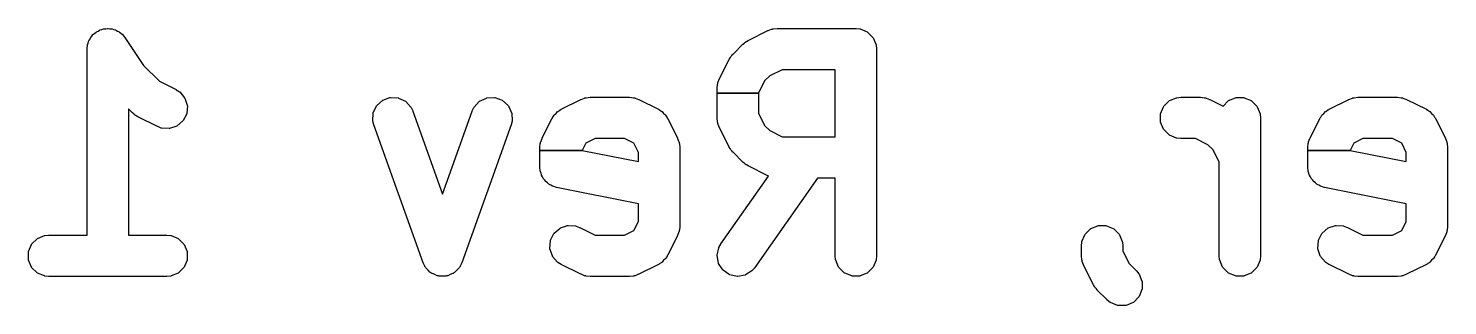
# Model space of a CAD drawing. Extents: x 123.7 to 175.4, y -115.3 to -87.
# Drawn here: x 139.88 to 145.37, y -93.69 to -92.61 of the extents above; entities that cross this region are included whole.
import ezdxf

# ---------------------------------------------------------------- set-up
doc = ezdxf.new("R2010")
doc.units = 0
doc.layers.add('BLACK', color=7, linetype='CONTINUOUS')

msp = doc.modelspace()

# ---------------------------------------------------------------- linework, layer by layer
at = {"layer": 'BLACK', "linetype": 'CONTINUOUS'}
for p, q in [((140.116369, -92.649092), (140.121272, -92.644187)), ((140.121272, -92.644187), (140.125133, -92.638424)), ((140.125133, -92.638424), (140.126513, -92.637047)), ((140.126513, -92.637047), (140.132216, -92.633244)), ((140.132216, -92.633244), (140.137062, -92.628399)), ((140.137062, -92.628399), (140.138683, -92.627316)), ((140.138683, -92.627316), (140.145092, -92.62466)), ((140.145092, -92.62466), (140.150863, -92.620814)), ((140.150863, -92.620814), (140.152665, -92.620069)), ((140.152665, -92.620069), (140.159386, -92.618738)), ((140.159386, -92.618738), (140.16572, -92.616116)), ((140.16572, -92.616116), (140.167633, -92.615736)), ((140.167633, -92.615736), (140.174569, -92.615736)), ((140.174569, -92.615736), (140.181373, -92.61439)), ((140.181373, -92.61439), (140.183324, -92.614392)), ((140.183324, -92.614392), (140.190044, -92.615736)), ((140.190044, -92.615736), (140.196897, -92.615736)), ((140.196897, -92.615736), (140.19881, -92.616116)), ((140.19881, -92.616116), (140.205219, -92.61877)), ((140.205219, -92.61877), (140.212019, -92.620131)), ((140.212019, -92.620131), (140.21382, -92.620879)), ((140.21382, -92.620879), (140.219516, -92.624693)), ((140.219516, -92.624693), (140.225847, -92.627316)), ((140.225847, -92.627316), (140.227469, -92.628399)), ((140.227469, -92.628399), (140.232376, -92.633306)), ((140.232376, -92.633306), (140.238135, -92.637163)), ((140.238135, -92.637163), (140.239221, -92.638149)), ((140.239221, -92.638149), (140.248441, -92.649407)), ((142.660774, -92.660836), (142.736964, -92.622741)), ((142.736964, -92.622741), (142.737413, -92.622543)), ((142.737413, -92.622543), (142.751145, -92.617288)), ((142.751145, -92.617288), (142.752577, -92.616971)), ((142.752577, -92.616971), (142.754453, -92.616837)), ((142.754453, -92.616837), (142.756196, -92.616116)), ((142.756196, -92.616116), (142.757619, -92.61576)), ((142.757619, -92.61576), (142.772251, -92.614319)), ((142.772251, -92.614319), (142.772741, -92.614295)), ((142.772741, -92.614295), (143.077503, -92.614295)), ((143.077503, -92.614295), (143.077993, -92.614319)), ((143.077993, -92.614319), (143.092625, -92.61576)), ((143.092625, -92.61576), (143.094048, -92.616117)), ((143.094048, -92.616117), (143.121084, -92.627316)), ((143.121084, -92.627316), (143.122707, -92.628399)), ((143.122707, -92.628399), (143.143399, -92.649091)), ((140.102265, -92.694295), (140.102287, -92.693825)), ((140.102265, -93.414295), (140.102265, -92.694295)), ((140.102287, -92.693825), (140.102292, -92.693772)), ((140.102292, -92.693772), (140.10236, -92.693778)), ((140.102304, -92.693651), (140.10373, -92.679173)), ((140.10236, -92.693656), (140.102304, -92.693651)), ((140.10236, -92.693778), (140.10236, -92.693656)), ((140.10373, -92.679173), (140.104086, -92.67775)), ((140.104086, -92.67775), (140.10674, -92.671339)), ((140.10674, -92.671339), (140.108101, -92.664541)), ((140.108101, -92.664541), (140.108849, -92.66274)), ((140.108849, -92.66274), (140.112663, -92.657042)), ((140.112663, -92.657042), (140.115286, -92.650713)), ((140.115286, -92.650713), (140.116369, -92.649092)), ((140.248441, -92.649407), (140.248395, -92.649444)), ((140.248395, -92.649444), (140.248457, -92.649537)), ((140.248457, -92.649537), (140.248512, -92.649493)), ((140.248512, -92.649493), (140.248547, -92.649536)), ((140.248547, -92.649536), (140.248829, -92.649918)), ((140.248829, -92.649918), (140.320624, -92.757611)), ((142.601887, -92.713916), (142.639982, -92.675821)), ((142.639982, -92.675821), (142.640346, -92.675492)), ((142.640346, -92.675492), (142.645769, -92.67104)), ((142.645769, -92.67104), (142.646791, -92.669863)), ((142.646791, -92.669863), (142.647903, -92.668909)), ((142.647903, -92.668909), (142.649895, -92.667654)), ((142.649895, -92.667654), (142.651711, -92.666165)), ((142.651711, -92.666165), (142.652967, -92.665412)), ((142.652967, -92.665412), (142.654401, -92.664816)), ((142.654401, -92.664816), (142.660347, -92.661076)), ((142.660347, -92.661076), (142.660774, -92.660836)), ((143.143399, -92.649091), (143.144482, -92.650714)), ((143.144482, -92.650714), (143.155681, -92.67775)), ((143.155681, -92.67775), (143.156038, -92.679173)), ((143.156038, -92.679173), (143.157479, -92.693805)), ((143.157479, -92.693805), (143.157503, -92.694295)), ((143.157503, -92.694295), (143.157503, -93.494295)), ((140.320624, -92.757611), (140.382036, -92.819023)), ((142.548806, -92.810899), (142.586902, -92.734708)), ((142.586902, -92.734708), (142.587142, -92.734281)), ((142.587142, -92.734281), (142.590878, -92.728343)), ((142.590878, -92.728343), (142.591477, -92.726901)), ((142.591477, -92.726901), (142.59223, -92.725646)), ((142.59223, -92.725646), (142.593725, -92.723821)), ((142.593725, -92.723821), (142.594977, -92.721836)), ((142.594977, -92.721836), (142.59593, -92.720724)), ((142.59593, -92.720724), (142.597107, -92.719702)), ((142.597107, -92.719702), (142.601558, -92.71428)), ((142.601558, -92.71428), (142.601887, -92.713916)), ((142.543353, -92.825079), (142.548608, -92.811348)), ((142.548608, -92.811348), (142.548806, -92.810899)), ((142.743939, -92.798138), (142.724203, -92.817873)), ((142.791626, -92.774295), (142.743939, -92.798138)), ((142.997503, -92.774295), (142.791626, -92.774295)), ((142.997503, -93.033342), (142.997503, -92.774295)), ((140.382036, -92.819023), (140.446614, -92.851312)), ((140.446614, -92.851312), (140.447041, -92.851552)), ((140.447041, -92.851552), (140.459484, -92.859384)), ((140.459484, -92.859384), (140.460598, -92.86034)), ((140.460598, -92.86034), (140.479771, -92.882448)), ((142.54036, -92.846676), (142.540384, -92.846186)), ((142.54036, -92.865561), (142.54036, -92.846676)), ((142.54036, -92.960961), (142.54036, -92.865561)), ((142.54036, -92.865561), (142.70036, -92.865561)), ((142.70036, -92.865561), (142.54036, -92.865561)), ((142.540384, -92.846186), (142.541825, -92.831554)), ((142.541825, -92.831554), (142.542181, -92.830132)), ((142.542181, -92.830132), (142.542901, -92.82839)), ((142.542901, -92.82839), (142.543036, -92.82651)), ((142.543036, -92.82651), (142.543353, -92.825079)), ((142.724203, -92.817873), (142.70036, -92.865561)), ((142.70036, -92.865561), (142.70036, -92.942075)), ((140.479771, -92.882448), (140.480737, -92.884143)), ((140.480737, -92.884143), (140.489991, -92.911904)), ((140.490235, -92.913839), (140.488161, -92.943029)), ((140.489991, -92.911904), (140.490235, -92.913839)), ((141.209766, -92.940555), (141.222294, -92.914108)), ((141.222294, -92.914108), (141.223457, -92.912541)), ((141.223457, -92.912541), (141.245151, -92.892902)), ((141.245151, -92.892902), (141.246825, -92.8919)), ((141.246825, -92.8919), (141.274384, -92.882057)), ((141.274384, -92.882057), (141.276314, -92.881772)), ((141.276314, -92.881772), (141.305541, -92.883225)), ((141.305541, -92.883225), (141.307433, -92.8837)), ((141.307433, -92.8837), (141.33388, -92.896228)), ((141.33388, -92.896228), (141.335447, -92.897391)), ((141.335447, -92.897391), (141.355086, -92.919085)), ((141.355086, -92.919085), (141.3559, -92.920306)), ((141.3559, -92.920306), (141.362179, -92.933601)), ((141.592828, -92.933601), (141.599107, -92.920306)), ((141.599107, -92.920306), (141.599921, -92.919085)), ((141.599921, -92.919085), (141.61956, -92.897391)), ((141.61956, -92.897391), (141.621127, -92.896228)), ((141.621127, -92.896228), (141.647573, -92.883701)), ((141.647573, -92.883701), (141.649465, -92.883226)), ((141.649465, -92.883226), (141.678693, -92.881772)), ((141.678693, -92.881772), (141.680623, -92.882057)), ((141.680623, -92.882057), (141.708182, -92.8919)), ((141.708182, -92.8919), (141.709856, -92.892902)), ((141.709856, -92.892902), (141.73155, -92.912541)), ((141.73155, -92.912541), (141.732713, -92.914108)), ((141.732713, -92.914108), (141.74524, -92.940554)), ((141.936964, -92.927503), (142.013154, -92.889407)), ((142.013154, -92.889407), (142.013603, -92.889209)), ((142.013603, -92.889209), (142.027335, -92.883954)), ((142.027335, -92.883954), (142.028766, -92.883637)), ((142.028766, -92.883637), (142.030646, -92.883502)), ((142.030646, -92.883502), (142.032388, -92.882782)), ((142.032388, -92.882782), (142.03381, -92.882426)), ((142.03381, -92.882426), (142.048442, -92.880985)), ((142.048442, -92.880985), (142.048932, -92.880961)), ((142.048932, -92.880961), (142.201313, -92.880961)), ((142.201313, -92.880961), (142.201803, -92.880985)), ((142.201803, -92.880985), (142.216435, -92.882426)), ((142.216435, -92.882426), (142.217858, -92.882782)), ((142.217858, -92.882782), (142.219599, -92.883502)), ((142.219599, -92.883502), (142.221479, -92.883637)), ((142.221479, -92.883637), (142.22291, -92.883954)), ((142.22291, -92.883954), (142.236642, -92.889209)), ((142.236642, -92.889209), (142.237091, -92.889407)), ((142.237091, -92.889407), (142.31328, -92.927503)), ((144.256468, -92.944416), (144.267667, -92.91738)), ((144.267667, -92.91738), (144.26875, -92.915757)), ((144.26875, -92.915757), (144.289442, -92.895065)), ((144.289442, -92.895065), (144.291065, -92.893982)), ((144.291065, -92.893982), (144.318101, -92.882783)), ((144.318101, -92.882783), (144.319524, -92.882426)), ((144.319524, -92.882426), (144.334156, -92.880985)), ((144.334156, -92.880985), (144.334646, -92.880961)), ((144.334646, -92.880961), (144.410836, -92.880961)), ((144.410836, -92.880961), (144.411326, -92.880985)), ((144.411326, -92.880985), (144.425958, -92.882426)), ((144.425958, -92.882426), (144.427381, -92.882782)), ((144.427381, -92.882782), (144.429122, -92.883502)), ((144.429122, -92.883502), (144.431002, -92.883637)), ((144.431002, -92.883637), (144.432433, -92.883954)), ((144.432433, -92.883954), (144.446164, -92.889209)), ((144.446164, -92.889209), (144.446613, -92.889407)), ((144.446613, -92.889407), (144.497985, -92.915093)), ((144.497985, -92.915093), (144.518013, -92.895065)), ((144.518013, -92.895065), (144.519636, -92.893982)), ((144.519636, -92.893982), (144.546672, -92.882783)), ((144.546672, -92.882783), (144.548585, -92.882402)), ((144.548585, -92.882402), (144.577849, -92.882402)), ((144.577849, -92.882402), (144.579762, -92.882783)), ((144.579762, -92.882783), (144.606798, -92.893982)), ((144.606798, -92.893982), (144.608421, -92.895065)), ((144.608421, -92.895065), (144.629113, -92.915757)), ((144.629113, -92.915757), (144.630196, -92.91738)), ((144.630196, -92.91738), (144.641395, -92.944416)), ((144.908392, -92.927503), (144.984582, -92.889407)), ((144.984582, -92.889407), (144.985031, -92.889209)), ((144.985031, -92.889209), (144.998763, -92.883954)), ((144.998763, -92.883954), (145.000194, -92.883637)), ((145.000194, -92.883637), (145.002074, -92.883502)), ((145.002074, -92.883502), (145.003816, -92.882782)), ((145.003816, -92.882782), (145.005238, -92.882426)), ((145.005238, -92.882426), (145.01987, -92.880985)), ((145.01987, -92.880985), (145.02036, -92.880961)), ((145.02036, -92.880961), (145.172741, -92.880961)), ((145.172741, -92.880961), (145.173231, -92.880985)), ((145.173231, -92.880985), (145.187863, -92.882426)), ((145.187863, -92.882426), (145.189286, -92.882782)), ((145.189286, -92.882782), (145.191027, -92.883502)), ((145.191027, -92.883502), (145.192907, -92.883637)), ((145.192907, -92.883637), (145.194338, -92.883954)), ((145.194338, -92.883954), (145.20807, -92.889209)), ((145.20807, -92.889209), (145.208519, -92.889407)), ((145.208519, -92.889407), (145.284708, -92.927503)), ((140.278077, -92.941339), (140.262265, -92.925526)), ((140.262265, -92.925526), (140.262265, -93.414295)), ((140.278441, -92.941669), (140.278077, -92.941339)), ((140.283863, -92.946118), (140.278441, -92.941669)), ((140.284885, -92.947297), (140.283863, -92.946118)), ((140.286, -92.948253), (140.284885, -92.947297)), ((140.28799, -92.949505), (140.286, -92.948253)), ((140.289805, -92.950995), (140.28799, -92.949505)), ((140.291064, -92.95175), (140.289805, -92.950995)), ((140.292498, -92.952344), (140.291064, -92.95175)), ((140.298442, -92.956085), (140.292498, -92.952344)), ((140.298869, -92.956325), (140.298442, -92.956085)), ((140.37506, -92.99442), (140.298869, -92.956325)), ((140.473363, -92.972627), (140.451255, -92.9918)), ((140.474559, -92.971086), (140.473363, -92.972627)), ((140.487646, -92.944911), (140.474559, -92.971086)), ((140.488161, -92.943029), (140.487646, -92.944911)), ((141.207838, -92.971674), (141.209291, -92.942447)), ((141.207981, -92.973134), (141.207838, -92.971674)), ((141.211545, -92.987398), (141.207981, -92.973134)), ((141.209291, -92.942447), (141.209766, -92.940555)), ((141.362179, -92.933601), (141.362367, -92.934054)), ((141.362367, -92.934054), (141.477503, -93.256434)), ((141.477503, -93.256434), (141.59264, -92.934054)), ((141.59264, -92.934054), (141.592828, -92.933601)), ((141.747026, -92.973134), (141.743462, -92.987398)), ((141.74524, -92.940554), (141.745715, -92.942446)), ((141.745715, -92.942446), (141.747169, -92.971674)), ((141.747169, -92.971674), (141.747026, -92.973134)), ((141.863092, -93.03947), (141.901187, -92.96328)), ((141.901187, -92.96328), (141.901427, -92.962854)), ((141.901427, -92.962854), (141.902645, -92.960917)), ((141.902645, -92.960917), (141.902841, -92.960331)), ((141.902841, -92.960331), (141.903805, -92.958641)), ((141.903805, -92.958641), (141.904801, -92.95749)), ((141.904801, -92.95749), (141.90926, -92.950409)), ((141.90926, -92.950409), (141.910215, -92.949296)), ((141.910215, -92.949296), (141.917052, -92.943364)), ((141.917052, -92.943364), (141.92298, -92.936532)), ((141.92298, -92.936532), (141.924093, -92.935577)), ((141.924093, -92.935577), (141.931172, -92.931119)), ((141.931172, -92.931119), (141.932325, -92.930121)), ((141.932325, -92.930121), (141.934017, -92.929157)), ((141.934017, -92.929157), (141.934598, -92.928963)), ((141.934598, -92.928963), (141.936537, -92.927743)), ((141.936537, -92.927743), (141.936964, -92.927503)), ((142.31328, -92.927503), (142.313707, -92.927743)), ((142.313707, -92.927743), (142.31564, -92.928959)), ((142.31564, -92.928959), (142.316228, -92.929156)), ((142.316228, -92.929156), (142.31792, -92.930122)), ((142.31792, -92.930122), (142.319069, -92.931119)), ((142.319069, -92.931119), (142.326151, -92.935577)), ((142.326151, -92.935577), (142.327264, -92.936532)), ((142.327264, -92.936532), (142.333191, -92.943366)), ((142.333191, -92.943366), (142.340028, -92.949296)), ((142.340028, -92.949296), (142.340983, -92.950409)), ((142.340983, -92.950409), (142.345439, -92.957487)), ((142.345439, -92.957487), (142.346438, -92.958639)), ((142.346438, -92.958639), (142.347403, -92.960334)), ((142.347403, -92.960334), (142.347595, -92.960912)), ((142.347595, -92.960912), (142.348816, -92.962851)), ((142.348816, -92.962851), (142.349057, -92.963279)), ((142.349057, -92.963279), (142.387152, -93.039469)), ((142.540384, -92.961451), (142.54036, -92.960961)), ((142.541825, -92.976083), (142.540384, -92.961451)), ((142.542181, -92.977506), (142.541825, -92.976083)), ((142.542901, -92.979247), (142.542181, -92.977506)), ((142.70036, -92.942075), (142.724203, -92.989761)), ((144.256087, -92.946329), (144.256468, -92.944416)), ((144.256087, -92.975593), (144.256087, -92.946329)), ((144.256468, -92.977506), (144.256087, -92.975593)), ((144.267667, -93.004542), (144.256468, -92.977506)), ((144.641395, -92.944416), (144.641752, -92.945839)), ((144.641752, -92.945839), (144.643193, -92.960471)), ((144.643193, -92.960471), (144.643217, -92.960961)), ((144.643217, -92.960961), (144.643217, -93.494295)), ((144.83452, -93.03947), (144.872615, -92.96328)), ((144.872615, -92.96328), (144.872855, -92.962854)), ((144.872855, -92.962854), (144.874073, -92.960917)), ((144.874073, -92.960917), (144.874269, -92.960331)), ((144.874269, -92.960331), (144.875233, -92.958641)), ((144.875233, -92.958641), (144.876229, -92.95749)), ((144.876229, -92.95749), (144.880688, -92.950409)), ((144.880688, -92.950409), (144.881643, -92.949296)), ((144.881643, -92.949296), (144.88848, -92.943364)), ((144.88848, -92.943364), (144.894408, -92.936532)), ((144.894408, -92.936532), (144.895521, -92.935577)), ((144.895521, -92.935577), (144.9026, -92.931119)), ((144.9026, -92.931119), (144.903753, -92.930121)), ((144.903753, -92.930121), (144.905445, -92.929157)), ((144.905445, -92.929157), (144.906026, -92.928963)), ((144.906026, -92.928963), (144.907965, -92.927743)), ((144.907965, -92.927743), (144.908392, -92.927503)), ((145.284708, -92.927503), (145.285135, -92.927743)), ((145.285135, -92.927743), (145.287068, -92.928959)), ((145.287068, -92.928959), (145.287656, -92.929156)), ((145.287656, -92.929156), (145.289348, -92.930122)), ((145.289348, -92.930122), (145.290497, -92.931119)), ((145.290497, -92.931119), (145.297579, -92.935577)), ((145.297579, -92.935577), (145.298692, -92.936532)), ((145.298692, -92.936532), (145.304619, -92.943366)), ((145.304619, -92.943366), (145.311456, -92.949296)), ((145.311456, -92.949296), (145.312411, -92.950409)), ((145.312411, -92.950409), (145.316867, -92.957487)), ((145.316867, -92.957487), (145.317866, -92.958639)), ((145.317866, -92.958639), (145.318831, -92.960334)), ((145.318831, -92.960334), (145.319023, -92.960912)), ((145.319023, -92.960912), (145.320244, -92.962851)), ((145.320244, -92.962851), (145.320485, -92.963279)), ((145.320485, -92.963279), (145.35858, -93.039469)), ((140.375509, -92.994618), (140.37506, -92.99442)), ((140.389241, -92.999873), (140.375509, -92.994618)), ((140.390674, -93.00019), (140.389241, -92.999873)), ((140.419864, -93.002264), (140.390674, -93.00019)), ((140.421799, -93.00202), (140.419864, -93.002264)), ((140.44956, -92.992766), (140.421799, -93.00202)), ((140.451255, -92.9918), (140.44956, -92.992766)), ((141.211687, -92.987868), (141.211545, -92.987398)), ((141.402164, -93.521202), (141.211687, -92.987868)), ((141.74332, -92.987868), (141.552844, -93.521202)), ((141.743462, -92.987398), (141.74332, -92.987868)), ((142.543036, -92.981127), (142.542901, -92.979247)), ((142.543353, -92.982558), (142.543036, -92.981127)), ((142.548608, -92.996289), (142.543353, -92.982558)), ((142.548806, -92.996738), (142.548608, -92.996289)), ((142.586902, -93.072929), (142.548806, -92.996738)), ((142.724203, -92.989761), (142.743942, -93.0095)), ((142.743942, -93.0095), (142.791626, -93.033342)), ((144.26875, -93.006165), (144.267667, -93.004542)), ((144.289442, -93.026857), (144.26875, -93.006165)), ((144.291065, -93.02794), (144.289442, -93.026857)), ((144.318101, -93.039139), (144.291065, -93.02794)), ((141.854646, -93.075247), (141.85467, -93.074757)), ((141.854646, -93.086604), (141.854646, -93.075247)), ((141.854646, -93.151438), (141.854646, -93.086604)), ((141.854646, -93.086604), (142.018408, -93.086604)), ((142.018408, -93.086604), (141.854646, -93.086604)), ((141.85467, -93.074757), (141.856111, -93.060125)), ((141.856111, -93.060125), (141.856467, -93.058702)), ((141.856467, -93.058702), (141.857188, -93.056959)), ((141.857188, -93.056959), (141.857322, -93.055083)), ((141.857322, -93.055083), (141.857639, -93.053651)), ((141.857639, -93.053651), (141.862894, -93.039919)), ((141.862894, -93.039919), (141.863092, -93.03947)), ((142.032368, -93.058684), (142.018408, -93.086604)), ((142.018408, -93.086604), (142.235599, -93.130042)), ((142.067817, -93.040961), (142.032368, -93.058684)), ((142.182427, -93.040961), (142.067817, -93.040961)), ((142.217873, -93.058683), (142.182427, -93.040961)), ((142.235599, -93.094132), (142.217873, -93.058683)), ((142.387152, -93.039469), (142.38735, -93.039918)), ((142.38735, -93.039918), (142.392605, -93.05365)), ((142.392605, -93.05365), (142.392923, -93.055084)), ((142.392923, -93.055084), (142.393055, -93.056959)), ((142.393055, -93.056959), (142.393777, -93.0587)), ((142.393777, -93.0587), (142.394134, -93.060125)), ((142.394134, -93.060125), (142.395575, -93.074757)), ((142.395575, -93.074757), (142.395599, -93.075247)), ((142.395599, -93.075247), (142.395599, -93.380009)), ((142.587142, -93.073357), (142.586902, -93.072929)), ((142.59088, -93.079296), (142.587142, -93.073357)), ((142.591477, -93.080735), (142.59088, -93.079296)), ((142.592231, -93.081991), (142.591477, -93.080735)), ((142.59372, -93.083807), (142.592231, -93.081991)), ((142.594976, -93.0858), (142.59372, -93.083807)), ((142.595932, -93.086914), (142.594976, -93.0858)), ((142.597105, -93.087931), (142.595932, -93.086914)), ((142.791626, -93.033342), (142.997503, -93.033342)), ((144.319524, -93.039496), (144.318101, -93.039139)), ((144.334156, -93.040937), (144.319524, -93.039496)), ((144.334646, -93.040961), (144.334156, -93.040937)), ((144.391951, -93.040961), (144.334646, -93.040961)), ((144.439635, -93.064803), (144.391951, -93.040961)), ((144.459375, -93.084543), (144.439635, -93.064803)), ((144.483217, -93.132227), (144.459375, -93.084543)), ((144.826074, -93.075247), (144.826098, -93.074757)), ((144.826074, -93.086604), (144.826074, -93.075247)), ((144.826074, -93.151438), (144.826074, -93.086604)), ((144.826074, -93.086604), (144.989836, -93.086604)), ((144.989836, -93.086604), (144.826074, -93.086604)), ((144.826098, -93.074757), (144.827539, -93.060125)), ((144.827539, -93.060125), (144.827895, -93.058702)), ((144.827895, -93.058702), (144.828616, -93.056959)), ((144.828616, -93.056959), (144.82875, -93.055083)), ((144.82875, -93.055083), (144.829067, -93.053651)), ((144.829067, -93.053651), (144.834322, -93.039919)), ((144.834322, -93.039919), (144.83452, -93.03947)), ((145.003796, -93.058684), (144.989836, -93.086604)), ((144.989836, -93.086604), (145.207027, -93.130042)), ((145.039245, -93.040961), (145.003796, -93.058684)), ((145.153855, -93.040961), (145.039245, -93.040961)), ((145.189301, -93.058683), (145.153855, -93.040961)), ((145.207027, -93.094132), (145.189301, -93.058683)), ((145.35858, -93.039469), (145.358778, -93.039918)), ((145.358778, -93.039918), (145.364033, -93.05365)), ((145.364033, -93.05365), (145.364351, -93.055084)), ((145.364351, -93.055084), (145.364483, -93.056959)), ((145.364483, -93.056959), (145.365205, -93.0587)), ((145.365205, -93.0587), (145.365562, -93.060125)), ((145.365562, -93.060125), (145.367003, -93.074757)), ((145.367003, -93.074757), (145.367027, -93.075247)), ((145.367027, -93.075247), (145.367027, -93.380009)), ((142.235599, -93.130042), (142.235599, -93.094132)), ((142.601558, -93.093357), (142.597105, -93.087931)), ((142.601887, -93.093721), (142.601558, -93.093357)), ((142.639982, -93.131816), (142.601887, -93.093721)), ((142.640346, -93.132145), (142.639982, -93.131816)), ((142.645768, -93.136594), (142.640346, -93.132145)), ((142.64679, -93.137773), (142.645768, -93.136594)), ((142.647905, -93.138729), (142.64679, -93.137773)), ((142.649895, -93.139981), (142.647905, -93.138729)), ((142.65171, -93.141471), (142.649895, -93.139981)), ((142.652969, -93.142226), (142.65171, -93.141471)), ((142.654403, -93.14282), (142.652969, -93.142226)), ((144.483217, -93.494295), (144.483217, -93.132227)), ((145.207027, -93.130042), (145.207027, -93.094132)), ((141.85467, -93.151928), (141.854646, -93.151438)), ((141.856111, -93.16656), (141.85467, -93.151928)), ((141.856467, -93.167983), (141.856111, -93.16656)), ((141.859089, -93.174315), (141.856467, -93.167983)), ((141.86042, -93.181038), (141.859089, -93.174315)), ((141.861165, -93.18284), (141.86042, -93.181038)), ((141.865011, -93.18861), (141.861165, -93.18284)), ((141.867667, -93.19502), (141.865011, -93.18861)), ((141.86875, -93.196642), (141.867667, -93.19502)), ((141.873597, -93.201489), (141.86875, -93.196642)), ((142.554822, -93.448418), (142.738781, -93.185617)), ((142.660347, -93.146561), (142.654403, -93.14282)), ((142.660774, -93.146801), (142.660347, -93.146561)), ((142.736964, -93.184896), (142.660774, -93.146801)), ((142.928679, -93.193342), (142.685898, -93.540172)), ((142.737413, -93.185094), (142.736964, -93.184896)), ((142.738781, -93.185617), (142.737413, -93.185094)), ((142.997503, -93.193342), (142.928679, -93.193342)), ((142.997503, -93.494295), (142.997503, -93.193342)), ((144.826098, -93.151928), (144.826074, -93.151438)), ((144.827539, -93.16656), (144.826098, -93.151928)), ((144.827895, -93.167983), (144.827539, -93.16656)), ((144.830517, -93.174315), (144.827895, -93.167983)), ((144.831848, -93.181038), (144.830517, -93.174315)), ((144.832593, -93.18284), (144.831848, -93.181038)), ((144.836439, -93.18861), (144.832593, -93.18284)), ((144.839095, -93.19502), (144.836439, -93.18861)), ((144.840178, -93.196642), (144.839095, -93.19502)), ((144.845025, -93.201489), (144.840178, -93.196642)), ((141.877397, -93.207189), (141.873597, -93.201489)), ((141.878775, -93.208569), (141.877397, -93.207189)), ((141.884533, -93.212425), (141.878775, -93.208569)), ((141.889442, -93.217334), (141.884533, -93.212425)), ((141.891065, -93.218418), (141.889442, -93.217334)), ((141.897396, -93.221039), (141.891065, -93.218418)), ((141.903089, -93.224853), (141.897396, -93.221039)), ((141.904415, -93.225482), (141.903089, -93.224853)), ((141.91848, -93.229765), (141.904415, -93.225482)), ((141.918956, -93.229885), (141.91848, -93.229765)), ((142.235599, -93.293212), (141.918956, -93.229885)), ((144.848825, -93.207189), (144.845025, -93.201489)), ((144.850203, -93.208569), (144.848825, -93.207189)), ((144.855961, -93.212425), (144.850203, -93.208569)), ((144.86087, -93.217334), (144.855961, -93.212425)), ((144.862493, -93.218418), (144.86087, -93.217334)), ((144.868824, -93.221039), (144.862493, -93.218418)), ((144.874517, -93.224853), (144.868824, -93.221039)), ((144.875843, -93.225482), (144.874517, -93.224853)), ((144.889908, -93.229765), (144.875843, -93.225482)), ((144.890384, -93.229885), (144.889908, -93.229765)), ((145.207027, -93.293212), (144.890384, -93.229885)), ((142.235599, -93.361122), (142.235599, -93.293212)), ((145.207027, -93.361122), (145.207027, -93.293212)), ((142.217874, -93.396571), (142.235599, -93.361122)), ((145.189302, -93.396571), (145.207027, -93.361122)), ((139.910113, -93.427316), (139.937149, -93.416117)), ((139.937149, -93.416117), (139.938572, -93.41576)), ((139.938572, -93.41576), (139.953204, -93.414319)), ((139.953204, -93.414319), (139.953694, -93.414295)), ((139.953694, -93.414295), (140.102265, -93.414295)), ((140.262265, -93.414295), (140.410837, -93.414295)), ((140.410837, -93.414295), (140.411327, -93.414319)), ((140.411327, -93.414319), (140.425959, -93.41576)), ((140.425959, -93.41576), (140.427382, -93.416117)), ((140.427382, -93.416117), (140.454418, -93.427316)), ((141.895932, -93.434155), (141.909019, -93.40798)), ((141.909019, -93.40798), (141.910215, -93.406439)), ((141.910215, -93.406439), (141.932323, -93.387266)), ((141.932323, -93.387266), (141.934018, -93.3863)), ((141.934018, -93.3863), (141.961779, -93.377046)), ((141.961779, -93.377046), (141.963714, -93.376802)), ((141.963714, -93.376802), (141.992904, -93.378876)), ((141.992904, -93.378876), (141.994337, -93.379193)), ((141.994337, -93.379193), (142.008069, -93.384448)), ((142.008069, -93.384448), (142.008518, -93.384646)), ((142.008518, -93.384646), (142.067817, -93.414295)), ((142.067817, -93.414295), (142.182428, -93.414295)), ((142.182428, -93.414295), (142.217874, -93.396571)), ((142.387153, -93.415787), (142.349057, -93.491977)), ((142.387351, -93.415338), (142.387153, -93.415787)), ((142.392606, -93.401606), (142.387351, -93.415338)), ((142.392923, -93.400173), (142.392606, -93.401606)), ((142.393056, -93.398293), (142.392923, -93.400173)), ((142.393777, -93.396555), (142.393056, -93.398293)), ((142.394134, -93.395131), (142.393777, -93.396555)), ((142.395575, -93.380499), (142.394134, -93.395131)), ((142.395599, -93.380009), (142.395575, -93.380499)), ((143.951706, -93.439655), (143.962905, -93.412619)), ((143.962905, -93.412619), (143.963988, -93.410996)), ((143.963988, -93.410996), (143.98468, -93.390304)), ((143.98468, -93.390304), (143.986303, -93.389221)), ((143.986303, -93.389221), (144.013339, -93.378022)), ((144.013339, -93.378022), (144.015252, -93.377641)), ((144.015252, -93.377641), (144.044516, -93.377641)), ((144.044516, -93.377641), (144.046429, -93.378022)), ((144.046429, -93.378022), (144.073465, -93.389221)), ((144.073465, -93.389221), (144.075088, -93.390304)), ((144.075088, -93.390304), (144.09578, -93.410996)), ((144.09578, -93.410996), (144.096863, -93.412619)), ((144.096863, -93.412619), (144.108062, -93.439655)), ((144.86736, -93.434155), (144.880447, -93.40798)), ((144.880447, -93.40798), (144.881643, -93.406439)), ((144.881643, -93.406439), (144.903751, -93.387266)), ((144.903751, -93.387266), (144.905446, -93.3863)), ((144.905446, -93.3863), (144.933207, -93.377046)), ((144.933207, -93.377046), (144.935142, -93.376802)), ((144.935142, -93.376802), (144.964332, -93.378876)), ((144.964332, -93.378876), (144.965765, -93.379193)), ((144.965765, -93.379193), (144.979497, -93.384448)), ((144.979497, -93.384448), (144.979946, -93.384646)), ((144.979946, -93.384646), (145.039245, -93.414295)), ((145.039245, -93.414295), (145.153856, -93.414295)), ((145.153856, -93.414295), (145.189302, -93.396571)), ((145.358581, -93.415787), (145.320485, -93.491977)), ((145.358779, -93.415338), (145.358581, -93.415787)), ((145.364034, -93.401606), (145.358779, -93.415338)), ((145.364351, -93.400173), (145.364034, -93.401606)), ((145.364484, -93.398293), (145.364351, -93.400173)), ((145.365205, -93.396555), (145.364484, -93.398293)), ((145.365562, -93.395131), (145.365205, -93.396555)), ((145.367003, -93.380499), (145.365562, -93.395131)), ((145.367027, -93.380009), (145.367003, -93.380499)), ((139.875516, -93.47775), (139.886715, -93.450714)), ((139.886715, -93.450714), (139.887798, -93.449091)), ((139.887798, -93.449091), (139.90849, -93.428399)), ((139.90849, -93.428399), (139.910113, -93.427316)), ((140.454418, -93.427316), (140.456041, -93.428399)), ((140.456041, -93.428399), (140.476733, -93.449091)), ((140.476733, -93.449091), (140.477816, -93.450714)), ((140.477816, -93.450714), (140.489015, -93.47775)), ((141.893343, -93.465227), (141.895417, -93.436037)), ((141.893587, -93.467162), (141.893343, -93.465227)), ((141.902841, -93.494923), (141.893587, -93.467162)), ((141.895417, -93.436037), (141.895932, -93.434155)), ((142.540496, -93.491589), (142.546825, -93.463018)), ((142.546825, -93.463018), (142.54735, -93.461647)), ((142.54735, -93.461647), (142.554561, -93.448833)), ((142.554561, -93.448833), (142.554822, -93.448418)), ((143.949884, -93.4562), (143.949908, -93.45571)), ((143.949884, -93.494295), (143.949884, -93.4562)), ((143.949908, -93.45571), (143.951349, -93.441078)), ((143.951349, -93.441078), (143.951706, -93.439655)), ((144.108062, -93.439655), (144.108419, -93.441078)), ((144.108419, -93.441078), (144.10986, -93.45571)), ((144.10986, -93.45571), (144.109884, -93.4562)), ((144.109884, -93.4562), (144.109884, -93.47541)), ((144.864771, -93.465227), (144.866845, -93.436037)), ((144.865015, -93.467162), (144.864771, -93.465227)), ((144.874269, -93.494923), (144.865015, -93.467162)), ((144.866845, -93.436037), (144.86736, -93.434155)), ((139.875135, -93.479663), (139.875516, -93.47775)), ((139.875135, -93.508927), (139.875135, -93.479663)), ((139.875516, -93.51084), (139.875135, -93.508927)), ((139.886715, -93.537876), (139.875516, -93.51084)), ((140.489015, -93.51084), (140.477816, -93.537876)), ((140.489015, -93.47775), (140.489396, -93.479663)), ((140.489396, -93.508927), (140.489015, -93.51084)), ((140.489396, -93.479663), (140.489396, -93.508927)), ((141.402352, -93.521655), (141.402164, -93.521202)), ((141.408631, -93.53495), (141.402352, -93.521655)), ((141.552656, -93.521655), (141.546377, -93.53495)), ((141.552844, -93.521202), (141.552656, -93.521655)), ((141.903807, -93.496618), (141.902841, -93.494923)), ((141.92298, -93.518726), (141.903807, -93.496618)), ((141.924094, -93.519682), (141.92298, -93.518726)), ((141.936537, -93.527514), (141.924094, -93.519682)), ((142.315643, -93.526294), (142.313708, -93.527513)), ((142.316224, -93.526101), (142.315643, -93.526294)), ((142.317922, -93.525134), (142.316224, -93.526101)), ((142.31907, -93.524137), (142.317922, -93.525134)), ((142.32615, -93.519682), (142.31907, -93.524137)), ((142.327264, -93.518726), (142.32615, -93.519682)), ((142.333194, -93.511887), (142.327264, -93.518726)), ((142.340028, -93.505961), (142.333194, -93.511887)), ((142.340984, -93.504847), (142.340028, -93.505961)), ((142.345441, -93.497765), (142.340984, -93.504847)), ((142.346436, -93.496619), (142.345441, -93.497765)), ((142.347405, -93.494919), (142.346436, -93.496619)), ((142.347598, -93.494336), (142.347405, -93.494919)), ((142.348815, -93.492406), (142.347598, -93.494336)), ((142.349057, -93.491977), (142.348815, -93.492406)), ((142.540454, -93.493539), (142.540496, -93.491589)), ((142.545539, -93.522356), (142.540454, -93.493539)), ((142.546246, -93.524174), (142.545539, -93.522356)), ((142.561973, -93.548853), (142.546246, -93.524174)), ((142.997527, -93.494785), (142.997503, -93.494295)), ((142.998968, -93.509417), (142.997527, -93.494785)), ((142.999325, -93.51084), (142.998968, -93.509417)), ((143.010524, -93.537876), (142.999325, -93.51084)), ((143.155681, -93.51084), (143.144482, -93.537876)), ((143.156038, -93.509417), (143.155681, -93.51084)), ((143.157479, -93.494785), (143.156038, -93.509417)), ((143.157503, -93.494295), (143.157479, -93.494785)), ((143.949908, -93.494785), (143.949884, -93.494295)), ((143.951349, -93.509417), (143.949908, -93.494785)), ((143.951706, -93.51084), (143.951349, -93.509417)), ((143.952426, -93.512579), (143.951706, -93.51084)), ((143.95256, -93.514458), (143.952426, -93.512579)), ((143.952877, -93.515891), (143.95256, -93.514458)), ((143.958132, -93.529623), (143.952877, -93.515891)), ((144.109884, -93.47541), (144.133725, -93.523094)), ((144.133725, -93.523094), (144.162642, -93.55201)), ((144.483241, -93.494785), (144.483217, -93.494295)), ((144.484682, -93.509417), (144.483241, -93.494785)), ((144.485039, -93.51084), (144.484682, -93.509417)), ((144.496238, -93.537876), (144.485039, -93.51084)), ((144.641395, -93.51084), (144.630196, -93.537876)), ((144.641752, -93.509417), (144.641395, -93.51084)), ((144.643193, -93.494785), (144.641752, -93.509417)), ((144.643217, -93.494295), (144.643193, -93.494785)), ((144.875235, -93.496618), (144.874269, -93.494923)), ((144.894408, -93.518726), (144.875235, -93.496618)), ((144.895522, -93.519682), (144.894408, -93.518726)), ((144.907965, -93.527514), (144.895522, -93.519682)), ((145.287071, -93.526294), (145.285136, -93.527513)), ((145.287652, -93.526101), (145.287071, -93.526294)), ((145.28935, -93.525134), (145.287652, -93.526101)), ((145.290498, -93.524137), (145.28935, -93.525134)), ((145.297578, -93.519682), (145.290498, -93.524137)), ((145.298692, -93.518726), (145.297578, -93.519682)), ((145.304622, -93.511887), (145.298692, -93.518726)), ((145.311456, -93.505961), (145.304622, -93.511887)), ((145.312412, -93.504847), (145.311456, -93.505961)), ((145.316869, -93.497765), (145.312412, -93.504847)), ((145.317864, -93.496619), (145.316869, -93.497765)), ((145.318833, -93.494919), (145.317864, -93.496619)), ((145.319026, -93.494336), (145.318833, -93.494919)), ((145.320243, -93.492406), (145.319026, -93.494336)), ((145.320485, -93.491977), (145.320243, -93.492406)), ((139.887798, -93.539499), (139.886715, -93.537876)), ((139.90849, -93.560191), (139.887798, -93.539499)), ((139.910113, -93.561274), (139.90849, -93.560191)), ((139.937149, -93.572473), (139.910113, -93.561274)), ((139.938572, -93.57283), (139.937149, -93.572473)), ((139.953204, -93.574271), (139.938572, -93.57283)), ((139.953694, -93.574295), (139.953204, -93.574271)), ((140.410837, -93.574295), (139.953694, -93.574295)), ((140.411327, -93.574271), (140.410837, -93.574295)), ((140.425959, -93.57283), (140.411327, -93.574271)), ((140.427382, -93.572473), (140.425959, -93.57283)), ((140.454418, -93.561274), (140.427382, -93.572473)), ((140.456041, -93.560191), (140.454418, -93.561274)), ((140.476733, -93.539499), (140.456041, -93.560191)), ((140.477816, -93.537876), (140.476733, -93.539499)), ((141.409445, -93.536171), (141.408631, -93.53495)), ((141.411476, -93.538414), (141.409445, -93.536171)), ((141.412771, -93.541148), (141.411476, -93.538414)), ((141.413934, -93.542715), (141.412771, -93.541148)), ((141.421884, -93.549913), (141.413934, -93.542715)), ((141.429084, -93.557865), (141.421884, -93.549913)), ((141.430651, -93.559028), (141.429084, -93.557865)), ((141.433386, -93.560323), (141.430651, -93.559028)), ((141.435628, -93.562353), (141.433386, -93.560323)), ((141.437303, -93.563356), (141.435628, -93.562353)), ((141.4474, -93.566961), (141.437303, -93.563356)), ((141.457096, -93.571555), (141.4474, -93.566961)), ((141.45899, -93.57203), (141.457096, -93.571555)), ((141.46201, -93.572179), (141.45899, -93.57203)), ((141.46486, -93.573198), (141.46201, -93.572179)), ((141.466792, -93.573484), (141.46486, -93.573198)), ((141.477504, -93.57295), (141.466792, -93.573484)), ((141.488216, -93.573484), (141.477504, -93.57295)), ((141.490148, -93.573198), (141.488216, -93.573484)), ((141.492997, -93.572179), (141.490148, -93.573198)), ((141.496018, -93.57203), (141.492997, -93.572179)), ((141.497912, -93.571554), (141.496018, -93.57203)), ((141.507597, -93.566964), (141.497912, -93.571554)), ((141.517705, -93.563356), (141.507597, -93.566964)), ((141.519381, -93.562353), (141.517705, -93.563356)), ((141.521624, -93.560321), (141.519381, -93.562353)), ((141.524356, -93.559028), (141.521624, -93.560321)), ((141.525924, -93.557864), (141.524356, -93.559028)), ((141.533124, -93.549908), (141.525924, -93.557864)), ((141.541073, -93.542714), (141.533124, -93.549908)), ((141.542237, -93.541146), (141.541073, -93.542714)), ((141.543529, -93.538416), (141.542237, -93.541146)), ((141.545562, -93.536172), (141.543529, -93.538416)), ((141.546377, -93.53495), (141.545562, -93.536172)), ((141.936964, -93.527754), (141.936537, -93.527514)), ((142.013155, -93.565849), (141.936964, -93.527754)), ((142.013604, -93.566047), (142.013155, -93.565849)), ((142.027336, -93.571302), (142.013604, -93.566047)), ((142.02877, -93.57162), (142.027336, -93.571302)), ((142.030648, -93.571752), (142.02877, -93.57162)), ((142.032386, -93.572473), (142.030648, -93.571752)), ((142.03381, -93.57283), (142.032386, -93.572473)), ((142.048442, -93.574271), (142.03381, -93.57283)), ((142.048932, -93.574295), (142.048442, -93.574271)), ((142.201313, -93.574295), (142.048932, -93.574295)), ((142.201803, -93.574271), (142.201313, -93.574295)), ((142.216435, -93.57283), (142.201803, -93.574271)), ((142.21786, -93.572473), (142.216435, -93.57283)), ((142.219597, -93.571752), (142.21786, -93.572473)), ((142.221475, -93.57162), (142.219597, -93.571752)), ((142.222909, -93.571302), (142.221475, -93.57162)), ((142.236641, -93.566047), (142.222909, -93.571302)), ((142.23709, -93.565849), (142.236641, -93.566047)), ((142.31328, -93.527754), (142.23709, -93.565849)), ((142.313708, -93.527513), (142.31328, -93.527754)), ((142.563323, -93.550262), (142.561973, -93.548853)), ((142.587297, -93.567044), (142.563323, -93.550262)), ((142.589083, -93.56783), (142.587297, -93.567044)), ((142.617654, -93.574159), (142.589083, -93.56783)), ((142.619604, -93.574201), (142.617654, -93.574159)), ((142.648421, -93.569116), (142.619604, -93.574201)), ((142.650239, -93.568409), (142.648421, -93.569116)), ((142.674918, -93.552682), (142.650239, -93.568409)), ((142.676026, -93.55172), (142.674918, -93.552682)), ((142.685597, -93.54056), (142.676026, -93.55172)), ((142.685898, -93.540172), (142.685597, -93.54056)), ((143.011607, -93.539499), (143.010524, -93.537876)), ((143.032299, -93.560191), (143.011607, -93.539499)), ((143.033922, -93.561274), (143.032299, -93.560191)), ((143.060958, -93.572473), (143.033922, -93.561274)), ((143.062871, -93.572854), (143.060958, -93.572473)), ((143.092135, -93.572854), (143.062871, -93.572854)), ((143.094048, -93.572473), (143.092135, -93.572854)), ((143.121084, -93.561274), (143.094048, -93.572473)), ((143.122707, -93.560191), (143.121084, -93.561274)), ((143.143399, -93.539499), (143.122707, -93.560191)), ((143.144482, -93.537876), (143.143399, -93.539499)), ((143.95833, -93.530072), (143.958132, -93.529623)), ((143.996425, -93.606262), (143.95833, -93.530072)), ((144.162642, -93.55201), (144.162972, -93.552374)), ((144.162972, -93.552374), (144.1723, -93.563739)), ((144.1723, -93.563739), (144.173054, -93.564998)), ((144.173054, -93.564998), (144.184253, -93.592034)), ((144.497321, -93.539499), (144.496238, -93.537876)), ((144.518013, -93.560191), (144.497321, -93.539499)), ((144.519636, -93.561274), (144.518013, -93.560191)), ((144.546672, -93.572473), (144.519636, -93.561274)), ((144.548585, -93.572854), (144.546672, -93.572473)), ((144.577849, -93.572854), (144.548585, -93.572854)), ((144.579762, -93.572473), (144.577849, -93.572854)), ((144.606798, -93.561274), (144.579762, -93.572473)), ((144.608421, -93.560191), (144.606798, -93.561274)), ((144.629113, -93.539499), (144.608421, -93.560191)), ((144.630196, -93.537876), (144.629113, -93.539499)), ((144.908392, -93.527754), (144.907965, -93.527514)), ((144.984583, -93.565849), (144.908392, -93.527754)), ((144.985032, -93.566047), (144.984583, -93.565849)), ((144.998764, -93.571302), (144.985032, -93.566047)), ((145.000198, -93.57162), (144.998764, -93.571302)), ((145.002076, -93.571752), (145.000198, -93.57162)), ((145.003814, -93.572473), (145.002076, -93.571752)), ((145.005238, -93.57283), (145.003814, -93.572473)), ((145.01987, -93.574271), (145.005238, -93.57283)), ((145.02036, -93.574295), (145.01987, -93.574271)), ((145.172741, -93.574295), (145.02036, -93.574295)), ((145.173231, -93.574271), (145.172741, -93.574295)), ((145.187863, -93.57283), (145.173231, -93.574271)), ((145.189288, -93.572473), (145.187863, -93.57283)), ((145.191025, -93.571752), (145.189288, -93.572473)), ((145.192903, -93.57162), (145.191025, -93.571752)), ((145.194337, -93.571302), (145.192903, -93.57162)), ((145.208069, -93.566047), (145.194337, -93.571302)), ((145.208518, -93.565849), (145.208069, -93.566047)), ((145.284708, -93.527754), (145.208518, -93.565849)), ((145.285136, -93.527513), (145.284708, -93.527754)), ((143.996665, -93.606689), (143.996425, -93.606262)), ((144.000403, -93.61263), (143.996665, -93.606689)), ((144.001, -93.614068), (144.000403, -93.61263)), ((144.001754, -93.615325), (144.001, -93.614068)), ((144.003242, -93.617139), (144.001754, -93.615325)), ((144.004498, -93.619133), (144.003242, -93.617139)), ((144.005453, -93.620246), (144.004498, -93.619133)), ((144.006631, -93.621267), (144.005453, -93.620246)), ((144.011082, -93.626691), (144.006631, -93.621267)), ((144.011412, -93.627055), (144.011082, -93.626691)), ((144.049508, -93.66515), (144.011412, -93.627055)), ((144.184253, -93.625123), (144.173055, -93.65216)), ((144.184253, -93.592034), (144.184634, -93.593947)), ((144.184634, -93.62321), (144.184253, -93.625123)), ((144.184634, -93.593947), (144.184634, -93.62321)), ((144.049871, -93.665479), (144.049508, -93.66515)), ((144.061236, -93.674806), (144.049871, -93.665479)), ((144.062495, -93.67556), (144.061236, -93.674806)), ((144.089531, -93.686758), (144.062495, -93.67556)), ((144.091444, -93.687139), (144.089531, -93.686758)), ((144.120707, -93.687139), (144.091444, -93.687139)), ((144.12262, -93.686758), (144.120707, -93.687139)), ((144.149656, -93.675559), (144.12262, -93.686758)), ((144.151279, -93.674476), (144.149656, -93.675559)), ((144.171972, -93.653783), (144.151279, -93.674476)), ((144.173055, -93.65216), (144.171972, -93.653783))]:
    msp.add_line(p, q, dxfattribs=at)

doc.saveas('drawing.dxf')
